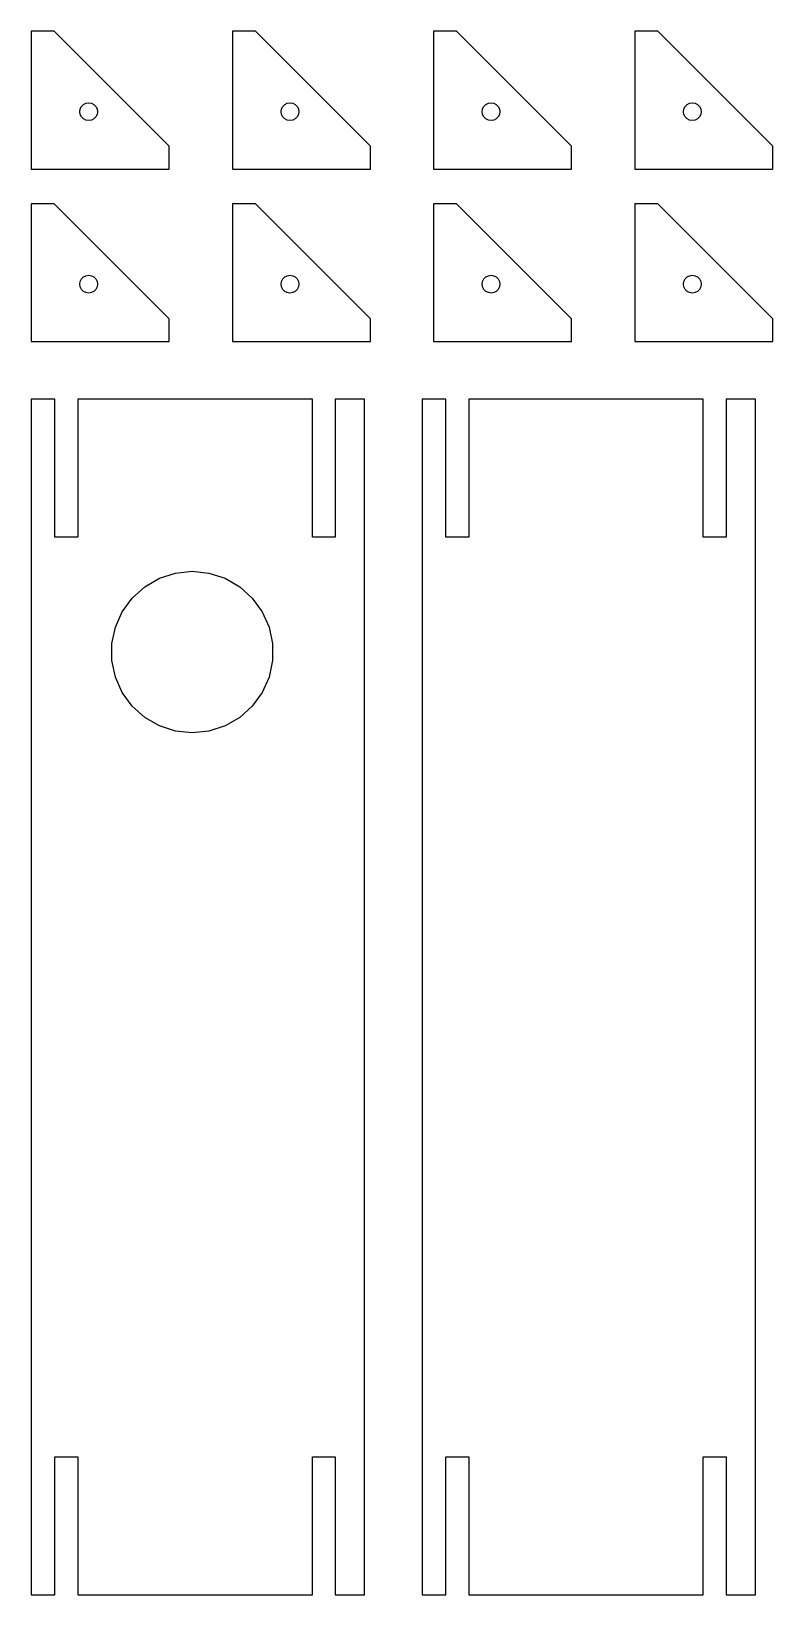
# Model space of a CAD drawing. Header units: metres. Extents: x 0 to 129, y 0 to 272.
import ezdxf

# ---------------------------------------------------------------- set-up
doc = ezdxf.new("R2010")
doc.units = ezdxf.units.M

msp = doc.modelspace()

# ---------------------------------------------------------------- linework, layer by layer
for p, q in [((4, 272), (0, 272)), ((0, 272), (0, 248)), ((24, 252), (4, 272)), ((39, 272), (35, 272)), ((35, 272), (35, 248)), ((59, 252), (39, 272)), ((74, 272), (70, 272)), ((70, 272), (70, 248)), ((94, 252), (74, 272)), ((109, 272), (105, 272)), ((105, 272), (105, 248)), ((129, 252), (109, 272)), ((8.45, 258), (8.52585, 258.479)), ((8.52585, 258.479), (8.74602, 258.911)), ((8.74602, 258.911), (9.08893, 259.254)), ((9.08893, 259.254), (9.52101, 259.474)), ((9.52101, 259.474), (10, 259.55)), ((10, 259.55), (10.479, 259.474)), ((10.479, 259.474), (10.9111, 259.254)), ((10.9111, 259.254), (11.254, 258.911)), ((11.254, 258.911), (11.4741, 258.479)), ((11.4741, 258.479), (11.55, 258)), ((43.45, 258), (43.5259, 258.479)), ((43.5259, 258.479), (43.746, 258.911)), ((43.746, 258.911), (44.0889, 259.254)), ((44.0889, 259.254), (44.521, 259.474)), ((44.521, 259.474), (45, 259.55)), ((45, 259.55), (45.479, 259.474)), ((45.479, 259.474), (45.9111, 259.254)), ((45.9111, 259.254), (46.254, 258.911)), ((46.254, 258.911), (46.4741, 258.479)), ((46.4741, 258.479), (46.55, 258)), ((78.45, 258), (78.5259, 258.479)), ((78.5259, 258.479), (78.746, 258.911)), ((78.746, 258.911), (79.0889, 259.254)), ((79.0889, 259.254), (79.521, 259.474)), ((79.521, 259.474), (80, 259.55)), ((80, 259.55), (80.479, 259.474)), ((80.479, 259.474), (80.9111, 259.254)), ((80.9111, 259.254), (81.254, 258.911)), ((81.254, 258.911), (81.4741, 258.479)), ((81.4741, 258.479), (81.55, 258)), ((113.45, 258), (113.526, 258.479)), ((113.526, 258.479), (113.746, 258.911)), ((113.746, 258.911), (114.089, 259.254)), ((114.089, 259.254), (114.521, 259.474)), ((114.521, 259.474), (115, 259.55)), ((115, 259.55), (115.479, 259.474)), ((115.479, 259.474), (115.911, 259.254)), ((115.911, 259.254), (116.254, 258.911)), ((116.254, 258.911), (116.474, 258.479)), ((116.474, 258.479), (116.55, 258)), ((8.52585, 257.521), (8.45, 258)), ((8.74602, 257.089), (8.52585, 257.521)), ((9.08893, 256.746), (8.74602, 257.089)), ((9.52101, 256.526), (9.08893, 256.746)), ((10, 256.45), (9.52101, 256.526)), ((10.479, 256.526), (10, 256.45)), ((10.9111, 256.746), (10.479, 256.526)), ((11.254, 257.089), (10.9111, 256.746)), ((11.4741, 257.521), (11.254, 257.089)), ((11.55, 258), (11.4741, 257.521)), ((43.5259, 257.521), (43.45, 258)), ((43.746, 257.089), (43.5259, 257.521)), ((44.0889, 256.746), (43.746, 257.089)), ((44.521, 256.526), (44.0889, 256.746)), ((45, 256.45), (44.521, 256.526)), ((45.479, 256.526), (45, 256.45)), ((45.9111, 256.746), (45.479, 256.526)), ((46.254, 257.089), (45.9111, 256.746)), ((46.4741, 257.521), (46.254, 257.089)), ((46.55, 258), (46.4741, 257.521)), ((78.5259, 257.521), (78.45, 258)), ((78.746, 257.089), (78.5259, 257.521)), ((79.0889, 256.746), (78.746, 257.089)), ((79.521, 256.526), (79.0889, 256.746)), ((80, 256.45), (79.521, 256.526)), ((80.479, 256.526), (80, 256.45)), ((80.9111, 256.746), (80.479, 256.526)), ((81.254, 257.089), (80.9111, 256.746)), ((81.4741, 257.521), (81.254, 257.089)), ((81.55, 258), (81.4741, 257.521)), ((113.526, 257.521), (113.45, 258)), ((113.746, 257.089), (113.526, 257.521)), ((114.089, 256.746), (113.746, 257.089)), ((114.521, 256.526), (114.089, 256.746)), ((115, 256.45), (114.521, 256.526)), ((115.479, 256.526), (115, 256.45)), ((115.911, 256.746), (115.479, 256.526)), ((116.254, 257.089), (115.911, 256.746)), ((116.474, 257.521), (116.254, 257.089)), ((116.55, 258), (116.474, 257.521)), ((24, 248), (24, 252)), ((59, 248), (59, 252)), ((94, 248), (94, 252)), ((129, 248), (129, 252)), ((0, 248), (24, 248)), ((35, 248), (59, 248)), ((70, 248), (94, 248)), ((105, 248), (129, 248)), ((4, 242), (0, 242)), ((0, 242), (0, 218)), ((24, 222), (4, 242)), ((39, 242), (35, 242)), ((35, 242), (35, 218)), ((59, 222), (39, 242)), ((74, 242), (70, 242)), ((70, 242), (70, 218)), ((94, 222), (74, 242)), ((109, 242), (105, 242)), ((105, 242), (105, 218)), ((129, 222), (109, 242)), ((8.52585, 228.479), (8.74602, 228.911)), ((8.74602, 228.911), (9.08893, 229.254)), ((9.08893, 229.254), (9.52101, 229.474)), ((9.52101, 229.474), (10, 229.55)), ((10, 229.55), (10.479, 229.474)), ((10.479, 229.474), (10.9111, 229.254)), ((10.9111, 229.254), (11.254, 228.911)), ((11.254, 228.911), (11.4741, 228.479)), ((43.5259, 228.479), (43.746, 228.911)), ((43.746, 228.911), (44.0889, 229.254)), ((44.0889, 229.254), (44.521, 229.474)), ((44.521, 229.474), (45, 229.55)), ((45, 229.55), (45.479, 229.474)), ((45.479, 229.474), (45.9111, 229.254)), ((45.9111, 229.254), (46.254, 228.911)), ((46.254, 228.911), (46.4741, 228.479)), ((78.5259, 228.479), (78.746, 228.911)), ((78.746, 228.911), (79.0889, 229.254)), ((79.0889, 229.254), (79.521, 229.474)), ((79.521, 229.474), (80, 229.55)), ((80, 229.55), (80.479, 229.474)), ((80.479, 229.474), (80.9111, 229.254)), ((80.9111, 229.254), (81.254, 228.911)), ((81.254, 228.911), (81.4741, 228.479)), ((113.526, 228.479), (113.746, 228.911)), ((113.746, 228.911), (114.089, 229.254)), ((114.089, 229.254), (114.521, 229.474)), ((114.521, 229.474), (115, 229.55)), ((115, 229.55), (115.479, 229.474)), ((115.479, 229.474), (115.911, 229.254)), ((115.911, 229.254), (116.254, 228.911)), ((116.254, 228.911), (116.474, 228.479)), ((8.45, 228), (8.52585, 228.479)), ((8.52585, 227.521), (8.45, 228)), ((8.74602, 227.089), (8.52585, 227.521)), ((9.08893, 226.746), (8.74602, 227.089)), ((9.52101, 226.526), (9.08893, 226.746)), ((10, 226.45), (9.52101, 226.526)), ((10.479, 226.526), (10, 226.45)), ((10.9111, 226.746), (10.479, 226.526)), ((11.254, 227.089), (10.9111, 226.746)), ((11.4741, 227.521), (11.254, 227.089)), ((11.4741, 228.479), (11.55, 228)), ((11.55, 228), (11.4741, 227.521)), ((43.45, 228), (43.5259, 228.479)), ((43.5259, 227.521), (43.45, 228)), ((43.746, 227.089), (43.5259, 227.521)), ((44.0889, 226.746), (43.746, 227.089)), ((44.521, 226.526), (44.0889, 226.746)), ((45, 226.45), (44.521, 226.526)), ((45.479, 226.526), (45, 226.45)), ((45.9111, 226.746), (45.479, 226.526)), ((46.254, 227.089), (45.9111, 226.746)), ((46.4741, 227.521), (46.254, 227.089)), ((46.4741, 228.479), (46.55, 228)), ((46.55, 228), (46.4741, 227.521)), ((78.45, 228), (78.5259, 228.479)), ((78.5259, 227.521), (78.45, 228)), ((78.746, 227.089), (78.5259, 227.521)), ((79.0889, 226.746), (78.746, 227.089)), ((79.521, 226.526), (79.0889, 226.746)), ((80, 226.45), (79.521, 226.526)), ((80.479, 226.526), (80, 226.45)), ((80.9111, 226.746), (80.479, 226.526)), ((81.254, 227.089), (80.9111, 226.746)), ((81.4741, 227.521), (81.254, 227.089)), ((81.4741, 228.479), (81.55, 228)), ((81.55, 228), (81.4741, 227.521)), ((113.45, 228), (113.526, 228.479)), ((113.526, 227.521), (113.45, 228)), ((113.746, 227.089), (113.526, 227.521)), ((114.089, 226.746), (113.746, 227.089)), ((114.521, 226.526), (114.089, 226.746)), ((115, 226.45), (114.521, 226.526)), ((115.479, 226.526), (115, 226.45)), ((115.911, 226.746), (115.479, 226.526)), ((116.254, 227.089), (115.911, 226.746)), ((116.474, 227.521), (116.254, 227.089)), ((116.474, 228.479), (116.55, 228)), ((116.55, 228), (116.474, 227.521)), ((24, 218), (24, 222)), ((59, 218), (59, 222)), ((94, 218), (94, 222)), ((129, 218), (129, 222)), ((0, 218), (24, 218)), ((35, 218), (59, 218)), ((70, 218), (94, 218)), ((105, 218), (129, 218)), ((4.09999, 208), (0, 208)), ((0, 208), (0, 0)), ((4.09999, 184), (4.09999, 208)), ((48.9, 208), (8.09999, 208)), ((8.09999, 208), (8.09999, 184)), ((48.9, 184), (48.9, 208)), ((58, 208), (52.9, 208)), ((52.9, 208), (52.9, 184)), ((58, 0), (58, 208)), ((72.1, 208), (68, 208)), ((68, 208), (68, 0)), ((72.1, 184), (72.1, 208)), ((116.9, 208), (76.1, 208)), ((76.1, 208), (76.1, 184)), ((116.9, 184), (116.9, 208)), ((126, 208), (120.9, 208)), ((120.9, 208), (120.9, 184)), ((126, 0), (126, 208)), ((8.09999, 184), (4.09999, 184)), ((52.9, 184), (48.9, 184)), ((76.1, 184), (72.1, 184)), ((120.9, 184), (116.9, 184)), ((19.7416, 175.367), (22.2853, 176.835)), ((22.2853, 176.835), (25.0788, 177.743)), ((25.0788, 177.743), (28, 178.05)), ((28, 178.05), (30.9212, 177.743)), ((30.9212, 177.743), (33.7146, 176.835)), ((33.7146, 176.835), (36.2584, 175.367)), ((17.5588, 173.401), (19.7416, 175.367)), ((36.2584, 175.367), (38.4412, 173.401)), ((15.8323, 171.025), (17.5588, 173.401)), ((38.4412, 173.401), (40.1676, 171.025)), ((14.6376, 168.342), (15.8323, 171.025)), ((40.1676, 171.025), (41.3623, 168.342)), ((14.027, 165.469), (14.6376, 168.342)), ((41.3623, 168.342), (41.973, 165.469)), ((14.027, 162.531), (14.027, 165.469)), ((41.973, 165.469), (41.973, 162.531)), ((14.6376, 159.658), (14.027, 162.531)), ((41.973, 162.531), (41.3623, 159.658)), ((15.8323, 156.975), (14.6376, 159.658)), ((41.3623, 159.658), (40.1676, 156.975)), ((17.5588, 154.599), (15.8323, 156.975)), ((40.1676, 156.975), (38.4412, 154.599)), ((19.7416, 152.633), (17.5588, 154.599)), ((22.2853, 151.165), (19.7416, 152.633)), ((36.2584, 152.633), (33.7146, 151.165)), ((38.4412, 154.599), (36.2584, 152.633)), ((25.0788, 150.257), (22.2853, 151.165)), ((28, 149.95), (25.0788, 150.257)), ((30.9212, 150.257), (28, 149.95)), ((33.7146, 151.165), (30.9212, 150.257)), ((4.09999, 24), (8.09999, 24)), ((4.09999, 0), (4.09999, 24)), ((8.09999, 24), (8.09999, 0)), ((48.9, 0), (48.9, 24)), ((48.9, 24), (52.9, 24)), ((52.9, 24), (52.9, 0)), ((72.1, 24), (76.1, 24)), ((72.1, 0), (72.1, 24)), ((76.1, 24), (76.1, 0)), ((116.9, 0), (116.9, 24)), ((116.9, 24), (120.9, 24)), ((120.9, 24), (120.9, 0)), ((0, 0), (4.09999, 0)), ((8.09999, 0), (48.9, 0)), ((52.9, 0), (58, 0)), ((68, 0), (72.1, 0)), ((76.1, 0), (116.9, 0)), ((120.9, 0), (126, 0))]:
    msp.add_line(p, q)

doc.saveas('drawing.dxf')
